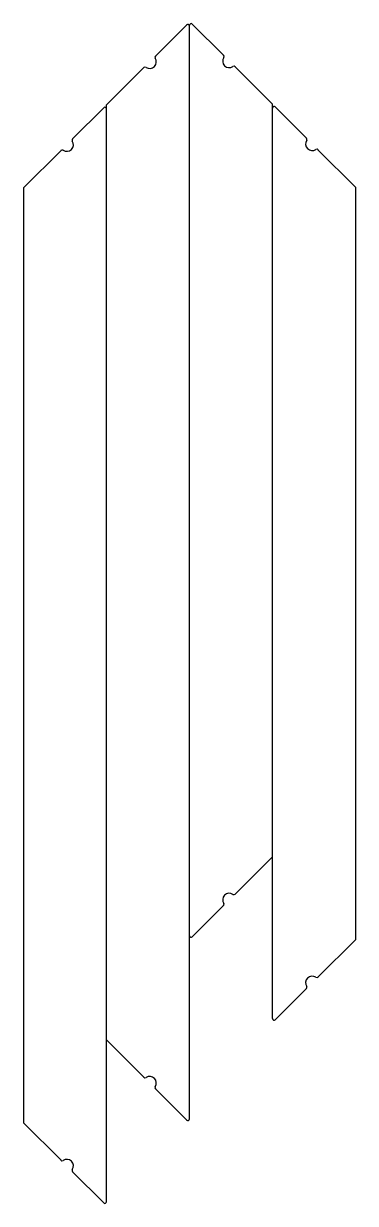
# Model space of a CAD drawing. Header units: millimetres. Extents: x -128 to -28, y -127 to 229.
import ezdxf

# ---------------------------------------------------------------- set-up
doc = ezdxf.new("R2010")
doc.units = ezdxf.units.MM

msp = doc.modelspace()

# ---------------------------------------------------------------- linework, layer by layer
at = {"color": 7, "linetype": 'Continuous', "lineweight": 25}
for p, q in [((-78.93, 228.44), (-88.35, 219.02)), ((-78.08, -101.5), (-78.08, 228.32)), ((-77.23, 228.68), (-67.81, 219.26)), ((-91.81, 215.56), (-103.08, 204.29)), ((-64.35, 215.8), (-53.08, 204.53)), ((-103.93, 203.44), (-113.35, 194.02)), ((-103.08, -126.5), (-103.08, 204.29)), ((-53.08, -71.26), (-53.08, 204.53)), ((-52.23, 203.68), (-42.81, 194.26)), ((-116.81, 190.56), (-128.08, 179.29)), ((-39.35, 190.8), (-28.08, 179.53)), ((-128.08, 179.29), (-128.08, -102.71)), ((-28.08, 179.53), (-28.08, -47.47)), ((-53.08, -22.47), (-64.35, -33.74)), ((-67.81, -37.2), (-77.23, -46.62)), ((-28.08, -47.47), (-39.35, -58.74)), ((-42.81, -62.2), (-52.23, -71.62)), ((-103.08, -77.71), (-91.81, -88.98)), ((-88.35, -92.44), (-78.93, -101.86)), ((-128.08, -102.71), (-116.81, -113.98)), ((-113.35, -117.44), (-103.93, -126.86))]:
    msp.add_line(p, q, dxfattribs=at)
for centre, radius, start, end in [((-78.58, 228.08), 0.5, 0, 135), ((-77.58, 228.32), 0.5, 45, 180), ((-90.08, 217.29), 2, 236.537, 33.463), ((-87.99, 218.67), 0.5, 135, 213.463), ((-66.08, 217.53), 2, 146.537, 303.463), ((-68.17, 218.91), 0.5, 326.537, 45), ((-91.46, 215.2), 0.5, 56.537, 135), ((-64.7, 215.44), 0.5, 45, 123.463), ((-103.58, 203.08), 0.5, 0, 135), ((-52.58, 203.32), 0.5, 45, 180), ((-115.08, 192.29), 2, 236.537, 33.463), ((-112.99, 193.67), 0.5, 135, 213.463), ((-41.08, 192.53), 2, 146.537, 303.463), ((-43.17, 193.91), 0.5, 326.537, 45), ((-116.46, 190.2), 0.5, 56.537, 135), ((-39.7, 190.44), 0.5, 45, 123.463), ((-66.08, -35.47), 2, 56.537, 213.463), ((-64.7, -33.38), 0.5, 236.537, 315), ((-68.17, -36.85), 0.5, 315, 33.463), ((-77.58, -46.26), 0.5, 180, 315), ((-41.08, -60.47), 2, 56.537, 213.463), ((-39.7, -58.38), 0.5, 236.537, 315), ((-43.17, -61.85), 0.5, 315, 33.463), ((-52.58, -71.26), 0.5, 180, 315), ((-90.08, -90.71), 2, 326.537, 123.463), ((-91.46, -88.62), 0.5, 225, 303.463), ((-87.99, -92.09), 0.5, 146.537, 225), ((-78.58, -101.5), 0.5, 225, 0), ((-115.08, -115.71), 2, 326.537, 123.463), ((-116.46, -113.62), 0.5, 225, 303.463), ((-112.99, -117.09), 0.5, 146.537, 225), ((-103.58, -126.5), 0.5, 225, 0)]:
    msp.add_arc(centre, radius, start, end, dxfattribs=at)

doc.saveas('drawing.dxf')
